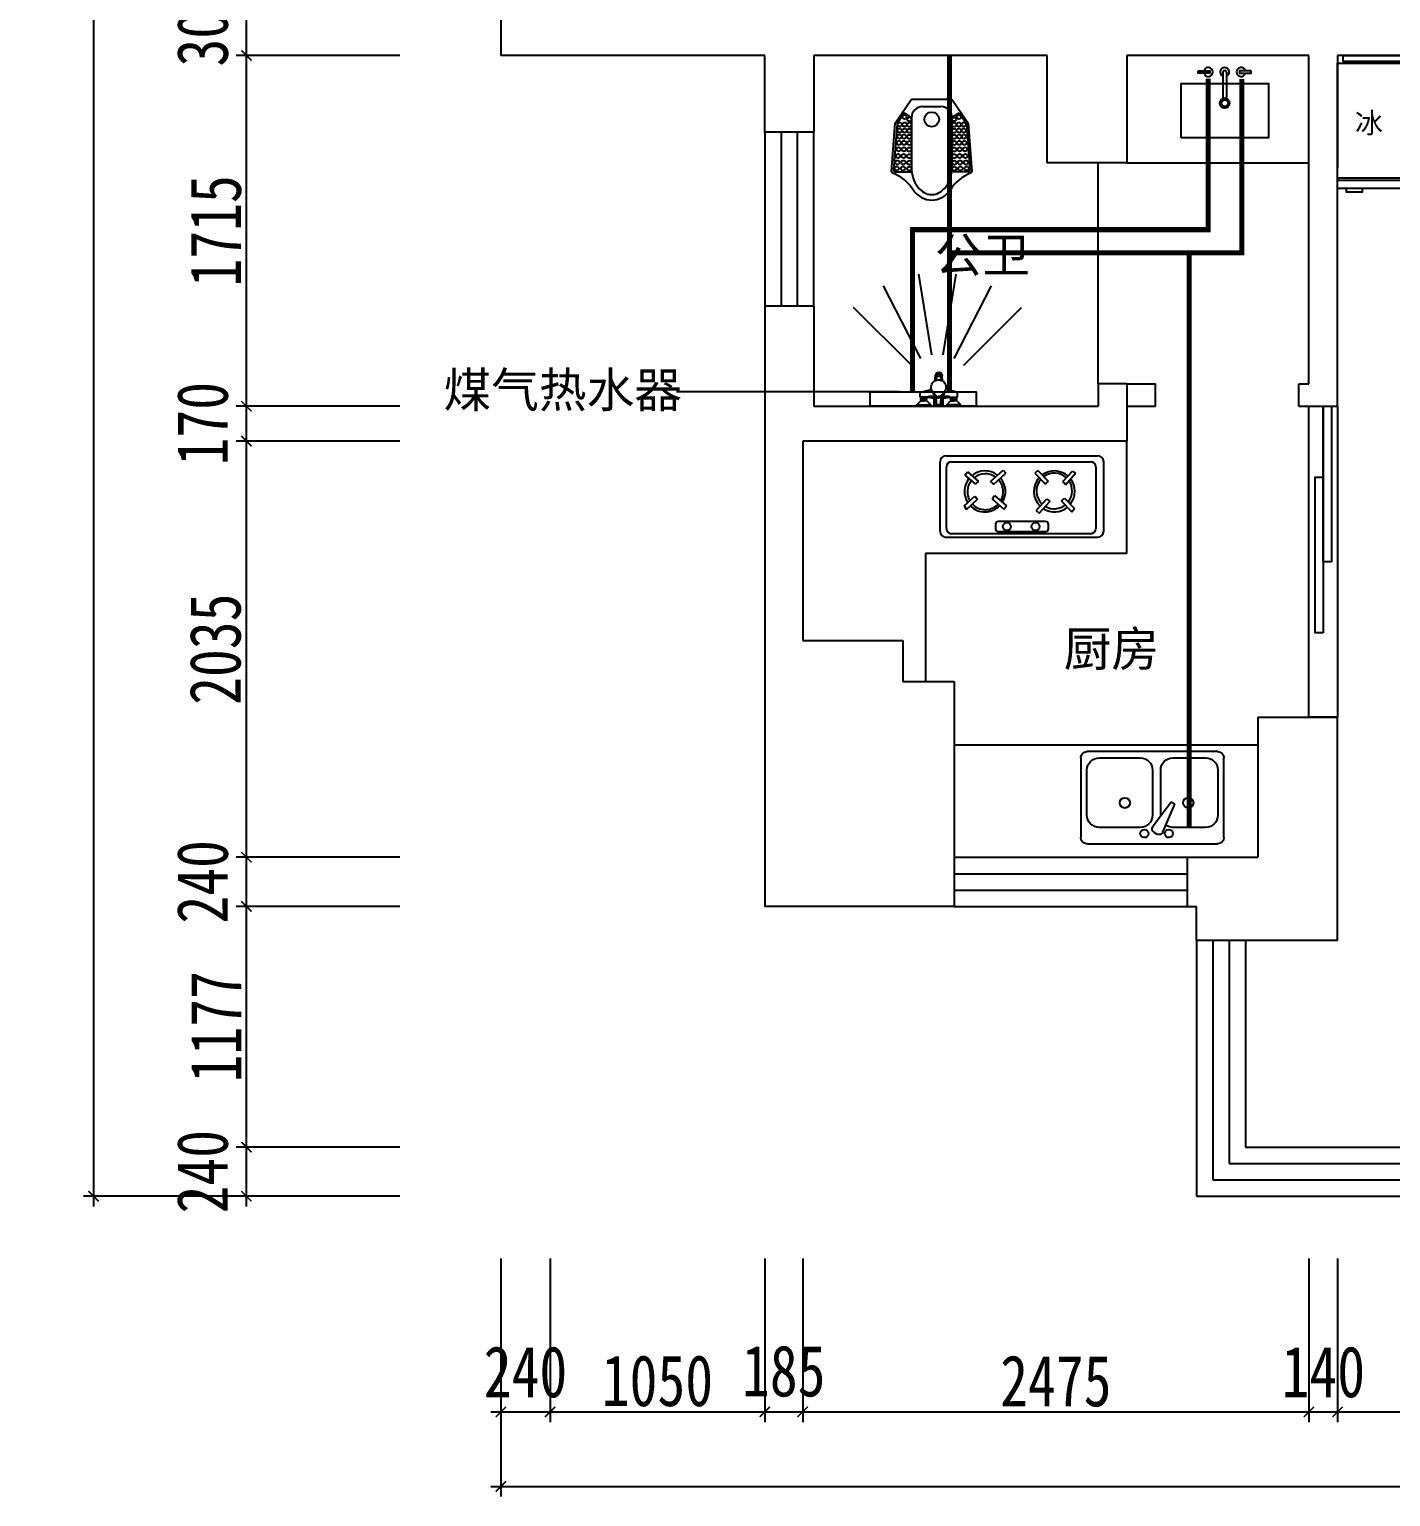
# Model space of a CAD drawing. Header units: millimetres. Extents: x 195858 to 476087, y -765534 to -702383.
# Drawn here: x 450703 to 457357, y -719472 to -712298 of the extents above; entities that cross this region are included whole.
import ezdxf

# ---------------------------------------------------------------- set-up
doc = ezdxf.new("R2010")
doc.units = ezdxf.units.MM
doc.header["$PDMODE"] = 3
doc.linetypes.add('ACAD_ISO03W100', pattern=[30, 12, -18])
for name, color, linetype in [('250', 250, 'Continuous'), ('IDS-FIXT', 31, 'Continuous'), ('JP-洁具灶具', 2, 'Continuous'), ('墙体', 7, 'Continuous'), ('家具1', 2, 'Continuous'), ('家具外线', 4, 'Continuous')]:
    doc.layers.add(name, color=color, linetype=linetype)
doc.styles.add('DIM', font='simhei.ttf', dxfattribs={"width": 0.8})
doc.styles.add('DIM_FONT', font='SIMPLEX.shx', dxfattribs={"width": 0.8})
doc.styles.add('HT', font='simhei.ttf')
doc.styles.get("Standard").update_dxf_attribs({"font": 'simhei.ttf'})
doc.dimstyles.new('1-10', dxfattribs={"dimscale": 10, "dimtxt": 10, "dimasz": 1, "dimexe": 1, "dimexo": 3, "dimgap": 0.5, "dimtad": 1, "dimtoh": 1, "dimdec": 0, "dimzin": 0, "dimdsep": 46, "dimtxsty": 'Standard', "dimblk": 'ARCHTICK', "dimcen": 0.09, "dimdle": 1, "dimclrd": 3, "dimclre": 3, "dimclrt": 1, "dimadec": 0, "dimazin": 0, "dimtfac": 1, "dimtdec": 0, "dimtix": 1, "dimtmove": 2, "dimatfit": 0, "dimldrblk": 'ARCHTICK', "dimfxl": 5, "dimfxlon": 1, "dimtolj": 1, "dimtzin": 0, "dimarcsym": 1})
doc.dimstyles.new('1-50', dxfattribs={"dimscale": 50, "dimtxt": 5, "dimasz": 1, "dimexe": 1, "dimexo": 0.1, "dimgap": 0.5, "dimtad": 1, "dimdec": 0, "dimdsep": 46, "dimtxsty": 'DIM', "dimblk": 'ARCHTICK', "dimcen": 4, "dimdle": 1, "dimclrd": 3, "dimclre": 3, "dimclrt": 7, "dimadec": 0, "dimazin": 0, "dimtfac": 1, "dimtdec": 0, "dimtmove": 2, "dimatfit": 3, "dimldrblk": 'DOT', "dimfxl": 15, "dimfxlon": 1, "dimarcsym": 0})

# ---------------------------------------------------------------- blocks, each defined once
blk = doc.blocks.new('_ArchTick')
at = {"color": 0, "linetype": 'ByBlock', "const_width": 0.15}
blk.add_lwpolyline([(-0.5, -0.5), (0.5, 0.5)], dxfattribs=at)
blk = doc.blocks.new('*D494')
at = {"layer": '250', "color": 3, "lineweight": -2}
for p, q in [((453008.2, -718307.2), (453008.2, -719107.2)), ((453248.2, -718307.2), (453248.2, -719107.2)), ((452958.2, -719057.2), (453298.2, -719057.2))]:
    blk.add_line(p, q, dxfattribs=at)
at = {"layer": 'Defpoints', "color": 0}
for p in [(453248.2, -711408.5), (453008.2, -711708.5), (453248.2, -719057.2)]:
    blk.add_point(p, dxfattribs=at)
at = {"layer": '250', "color": 3, "lineweight": -2, "xscale": 50, "yscale": 50, "zscale": 50, "rotation": 180}
blk.add_blockref('_ArchTick', (453008.2, -719057.2), dxfattribs=at)
at = {"layer": '250', "color": 3, "lineweight": -2, "xscale": 50, "yscale": 50, "zscale": 50}
blk.add_blockref('_ArchTick', (453248.2, -719057.2), dxfattribs=at)
at = {"layer": '250', "color": 7, "insert": (453128.2, -718862.7), "char_height": 250, "attachment_point": 5, "style": 'DIM'}
blk.add_mtext('240', dxfattribs=at)
blk = doc.blocks.new('_Dot')
at = {"color": 0, "linetype": 'ByBlock', "lineweight": -2}
blk.add_line((-0.5, 0), (-1, 0), dxfattribs=at)
at = {"color": 0, "linetype": 'ByBlock', "const_width": 0.5}
blk.add_lwpolyline([(-0.25, 0, 1), (0.25, 0, 1)], format="xyb", close=True, dxfattribs=at)
blk = doc.blocks.new('*D495')
at = {"layer": '250', "color": 3, "lineweight": -2}
for p, q in [((453248.2, -718307.2), (453248.2, -719107.2)), ((454298.2, -718307.2), (454298.2, -719107.2)), ((453198.2, -719057.2), (454348.2, -719057.2))]:
    blk.add_line(p, q, dxfattribs=at)
at = {"layer": 'Defpoints', "color": 0}
for p in [(453248.2, -711408.5), (454298.2, -715868.5), (454298.2, -719057.2)]:
    blk.add_point(p, dxfattribs=at)
at = {"layer": '250', "color": 3, "lineweight": -2, "xscale": 50, "yscale": 50, "zscale": 50, "rotation": 180}
blk.add_blockref('_ArchTick', (453248.2, -719057.2), dxfattribs=at)
at = {"layer": '250', "color": 3, "lineweight": -2, "xscale": 50, "yscale": 50, "zscale": 50}
blk.add_blockref('_ArchTick', (454298.2, -719057.2), dxfattribs=at)
at = {"layer": '250', "color": 7, "insert": (453773.2, -718905.8), "char_height": 250, "attachment_point": 5, "style": 'DIM'}
blk.add_mtext('1050', dxfattribs=at)
blk = doc.blocks.new('*D496')
at = {"layer": '250', "color": 3, "lineweight": -2}
for p, q in [((454298.2, -718307.2), (454298.2, -719107.2)), ((454483.2, -718307.2), (454483.2, -719107.2)), ((454248.2, -719057.2), (454533.2, -719057.2))]:
    blk.add_line(p, q, dxfattribs=at)
at = {"layer": 'Defpoints', "color": 0}
for p in [(454483.2, -714568.5), (454298.2, -715868.5), (454483.2, -719057.2)]:
    blk.add_point(p, dxfattribs=at)
at = {"layer": '250', "color": 3, "lineweight": -2, "xscale": 50, "yscale": 50, "zscale": 50, "rotation": 180}
blk.add_blockref('_ArchTick', (454298.2, -719057.2), dxfattribs=at)
at = {"layer": '250', "color": 3, "lineweight": -2, "xscale": 50, "yscale": 50, "zscale": 50}
blk.add_blockref('_ArchTick', (454483.2, -719057.2), dxfattribs=at)
at = {"layer": '250', "color": 7, "insert": (454390.7, -718858.5), "char_height": 250, "attachment_point": 5, "style": 'DIM'}
blk.add_mtext('185', dxfattribs=at)
blk = doc.blocks.new('*D497')
at = {"layer": '250', "color": 3, "lineweight": -2}
for p, q in [((454483.2, -718307.2), (454483.2, -719107.2)), ((456958.2, -718307.2), (456958.2, -719107.2)), ((454433.2, -719057.2), (457008.2, -719057.2))]:
    blk.add_line(p, q, dxfattribs=at)
at = {"layer": 'Defpoints', "color": 0}
for p in [(454483.2, -714568.5), (456958.2, -714943.5), (456958.2, -719057.2)]:
    blk.add_point(p, dxfattribs=at)
at = {"layer": '250', "color": 3, "lineweight": -2, "xscale": 50, "yscale": 50, "zscale": 50, "rotation": 180}
blk.add_blockref('_ArchTick', (454483.2, -719057.2), dxfattribs=at)
at = {"layer": '250', "color": 3, "lineweight": -2, "xscale": 50, "yscale": 50, "zscale": 50}
blk.add_blockref('_ArchTick', (456958.2, -719057.2), dxfattribs=at)
at = {"layer": '250', "color": 7, "insert": (455720.7, -718907.2), "char_height": 250, "attachment_point": 5, "style": 'DIM'}
blk.add_mtext('2475', dxfattribs=at)
blk = doc.blocks.new('*D498')
at = {"layer": '250', "color": 3, "lineweight": -2}
for p, q in [((456958.2, -718307.2), (456958.2, -719107.2)), ((457098.2, -718307.2), (457098.2, -719107.2)), ((456908.2, -719057.2), (457148.2, -719057.2))]:
    blk.add_line(p, q, dxfattribs=at)
at = {"layer": 'Defpoints', "color": 0}
for p in [(456958.2, -714943.5), (457098.2, -715805.5), (457098.2, -719057.2)]:
    blk.add_point(p, dxfattribs=at)
at = {"layer": '250', "color": 3, "lineweight": -2, "xscale": 50, "yscale": 50, "zscale": 50, "rotation": 180}
blk.add_blockref('_ArchTick', (456958.2, -719057.2), dxfattribs=at)
at = {"layer": '250', "color": 3, "lineweight": -2, "xscale": 50, "yscale": 50, "zscale": 50}
blk.add_blockref('_ArchTick', (457098.2, -719057.2), dxfattribs=at)
at = {"layer": '250', "color": 7, "insert": (457028.2, -718862.7), "char_height": 250, "attachment_point": 5, "style": 'DIM'}
blk.add_mtext('140', dxfattribs=at)
blk = doc.blocks.new('*D499')
at = {"layer": '250', "color": 3, "lineweight": -2}
for p, q in [((457098.2, -718307.2), (457098.2, -719107.2)), ((462758.2, -718307.2), (462758.2, -719107.2)), ((457048.2, -719057.2), (462808.2, -719057.2))]:
    blk.add_line(p, q, dxfattribs=at)
at = {"layer": 'Defpoints', "color": 0}
for p in [(462758.2, -714875.5), (457098.2, -715805.5), (462758.2, -719057.2)]:
    blk.add_point(p, dxfattribs=at)
at = {"layer": '250', "color": 3, "lineweight": -2, "xscale": 50, "yscale": 50, "zscale": 50, "rotation": 180}
blk.add_blockref('_ArchTick', (457098.2, -719057.2), dxfattribs=at)
at = {"layer": '250', "color": 3, "lineweight": -2, "xscale": 50, "yscale": 50, "zscale": 50}
blk.add_blockref('_ArchTick', (462758.2, -719057.2), dxfattribs=at)
at = {"layer": '250', "color": 7, "insert": (459928.2, -718905.8), "char_height": 250, "attachment_point": 5, "style": 'DIM'}
blk.add_mtext('5660', dxfattribs=at)
blk = doc.blocks.new('*D503')
at = {"layer": '250', "color": 3, "lineweight": -2}
for p, q in [((453008.2, -718671.6), (453008.2, -719471.6)), ((467018.2, -718671.6), (467018.2, -719471.6)), ((452958.2, -719421.6), (467068.2, -719421.6))]:
    blk.add_line(p, q, dxfattribs=at)
at = {"layer": 'Defpoints', "color": 0}
for p in [(453008.2, -718307.2), (467018.2, -718307.2), (467018.2, -719421.6)]:
    blk.add_point(p, dxfattribs=at)
at = {"layer": '250', "color": 3, "lineweight": -2, "xscale": 50, "yscale": 50, "zscale": 50, "rotation": 180}
blk.add_blockref('_ArchTick', (453008.2, -719421.6), dxfattribs=at)
at = {"layer": '250', "color": 3, "lineweight": -2, "xscale": 50, "yscale": 50, "zscale": 50}
blk.add_blockref('_ArchTick', (467018.2, -719421.6), dxfattribs=at)
at = {"layer": '250', "color": 7, "insert": (460013.2, -719270.2), "char_height": 250, "attachment_point": 5, "style": 'DIM'}
blk.add_mtext('14010', dxfattribs=at)
blk = doc.blocks.new('*D504')
at = {"layer": '250', "color": 3, "lineweight": -2}
for p, q in [((451764.2, -718053), (451764.2, -717713)), ((452514.2, -717763), (451714.2, -717763)), ((452514.2, -718003), (451714.2, -718003))]:
    blk.add_line(p, q, dxfattribs=at)
at = {"layer": 'Defpoints', "color": 0}
for p in [(451764.2, -717763), (458055.9, -717763), (458865.4, -718003)]:
    blk.add_point(p, dxfattribs=at)
at = {"layer": '250', "color": 3, "lineweight": -2, "xscale": 50, "yscale": 50, "zscale": 50}
for p, rotation in [((451764.2, -717763), 90), ((451764.2, -718003), 270)]:
    blk.add_blockref('_ArchTick', p, dxfattribs=dict(at, rotation=rotation))
at = {"layer": '250', "color": 7, "insert": (451550.2, -717883), "char_height": 250, "attachment_point": 5, "rotation": 90, "style": 'DIM'}
blk.add_mtext('240', dxfattribs=at)
blk = doc.blocks.new('*D505')
at = {"layer": '250', "color": 3, "lineweight": -2}
for p, q in [((451764.2, -717813), (451764.2, -716536)), ((452514.2, -716586), (451714.2, -716586)), ((452514.2, -717763), (451714.2, -717763))]:
    blk.add_line(p, q, dxfattribs=at)
at = {"layer": 'Defpoints', "color": 0}
for p in [(451764.2, -716586), (456630.9, -716586), (458055.9, -717763)]:
    blk.add_point(p, dxfattribs=at)
at = {"layer": '250', "color": 3, "lineweight": -2, "xscale": 50, "yscale": 50, "zscale": 50}
for p, rotation in [((451764.2, -716586), 90), ((451764.2, -717763), 270)]:
    blk.add_blockref('_ArchTick', p, dxfattribs=dict(at, rotation=rotation))
at = {"layer": '250', "color": 7, "insert": (451614.2, -717174.5), "char_height": 250, "attachment_point": 5, "rotation": 90, "style": 'DIM'}
blk.add_mtext('1177', dxfattribs=at)
blk = doc.blocks.new('*D506')
at = {"layer": '250', "color": 3, "lineweight": -2}
for p, q in [((451764.2, -716636), (451764.2, -716296)), ((452514.2, -716346), (451714.2, -716346)), ((452514.2, -716586), (451714.2, -716586))]:
    blk.add_line(p, q, dxfattribs=at)
at = {"layer": 'Defpoints', "color": 0}
for p in [(451764.2, -716346), (456630.9, -716346), (456630.9, -716586)]:
    blk.add_point(p, dxfattribs=at)
at = {"layer": '250', "color": 3, "lineweight": -2, "xscale": 50, "yscale": 50, "zscale": 50}
for p, rotation in [((451764.2, -716346), 90), ((451764.2, -716586), 270)]:
    blk.add_blockref('_ArchTick', p, dxfattribs=dict(at, rotation=rotation))
at = {"layer": '250', "color": 7, "insert": (451550.2, -716466), "char_height": 250, "attachment_point": 5, "rotation": 90, "style": 'DIM'}
blk.add_mtext('240', dxfattribs=at)
blk = doc.blocks.new('*D507')
at = {"layer": '250', "color": 3, "lineweight": -2}
for p, q in [((452514.2, -714311), (451714.2, -714311)), ((451764.2, -716396), (451764.2, -714261)), ((452514.2, -716346), (451714.2, -716346))]:
    blk.add_line(p, q, dxfattribs=at)
at = {"layer": 'Defpoints', "color": 0}
for p in [(451764.2, -714311), (455890.9, -714311), (456630.9, -716346)]:
    blk.add_point(p, dxfattribs=at)
at = {"layer": '250', "color": 3, "lineweight": -2, "xscale": 50, "yscale": 50, "zscale": 50}
for p, rotation in [((451764.2, -714311), 90), ((451764.2, -716346), 270)]:
    blk.add_blockref('_ArchTick', p, dxfattribs=dict(at, rotation=rotation))
at = {"layer": '250', "color": 7, "insert": (451612.7, -715328.5), "char_height": 250, "attachment_point": 5, "rotation": 90, "style": 'DIM'}
blk.add_mtext('2035', dxfattribs=at)
blk = doc.blocks.new('*D508')
at = {"layer": '250', "color": 3, "lineweight": -2}
for p, q in [((451764.2, -714361), (451764.2, -714091)), ((452514.2, -714141), (451714.2, -714141)), ((452514.2, -714311), (451714.2, -714311))]:
    blk.add_line(p, q, dxfattribs=at)
at = {"layer": 'Defpoints', "color": 0}
for p in [(451764.2, -714141), (455945.9, -714141), (455890.9, -714311)]:
    blk.add_point(p, dxfattribs=at)
at = {"layer": '250', "color": 3, "lineweight": -2, "xscale": 50, "yscale": 50, "zscale": 50}
for p, rotation in [((451764.2, -714141), 90), ((451764.2, -714311), 270)]:
    blk.add_blockref('_ArchTick', p, dxfattribs=dict(at, rotation=rotation))
at = {"layer": '250', "color": 7, "insert": (451550.2, -714226), "char_height": 250, "attachment_point": 5, "rotation": 90, "style": 'DIM'}
blk.add_mtext('170', dxfattribs=at)
blk = doc.blocks.new('*D509')
at = {"layer": '250', "color": 3, "lineweight": -2}
for p, q in [((451764.2, -714191), (451764.2, -712376)), ((452514.2, -712426), (451714.2, -712426)), ((452514.2, -714141), (451714.2, -714141))]:
    blk.add_line(p, q, dxfattribs=at)
at = {"layer": 'Defpoints', "color": 0}
for p in [(451764.2, -712426), (455945.9, -712426), (455945.9, -714141)]:
    blk.add_point(p, dxfattribs=at)
at = {"layer": '250', "color": 3, "lineweight": -2, "xscale": 50, "yscale": 50, "zscale": 50}
for p, rotation in [((451764.2, -712426), 90), ((451764.2, -714141), 270)]:
    blk.add_blockref('_ArchTick', p, dxfattribs=dict(at, rotation=rotation))
at = {"layer": '250', "color": 7, "insert": (451614.2, -713283.5), "char_height": 250, "attachment_point": 5, "rotation": 90, "style": 'DIM'}
blk.add_mtext('1715', dxfattribs=at)
blk = doc.blocks.new('*D510')
at = {"layer": '250', "color": 3, "lineweight": -2}
for p, q in [((451764.2, -712476), (451764.2, -712076)), ((452514.2, -712126), (451714.2, -712126)), ((452514.2, -712426), (451714.2, -712426))]:
    blk.add_line(p, q, dxfattribs=at)
at = {"layer": 'Defpoints', "color": 0}
for p in [(451764.2, -712126), (455915.9, -712126), (455945.9, -712426)]:
    blk.add_point(p, dxfattribs=at)
at = {"layer": '250', "color": 3, "lineweight": -2, "xscale": 50, "yscale": 50, "zscale": 50}
for p, rotation in [((451764.2, -712126), 90), ((451764.2, -712426), 270)]:
    blk.add_blockref('_ArchTick', p, dxfattribs=dict(at, rotation=rotation))
at = {"layer": '250', "color": 7, "insert": (451550.2, -712276), "char_height": 250, "attachment_point": 5, "rotation": 90, "style": 'DIM'}
blk.add_mtext('300', dxfattribs=at)
blk = doc.blocks.new('*D516')
at = {"layer": '250', "color": 3, "lineweight": -2}
for p, q in [((451017, -705678), (451017, -718053)), ((451767, -705728), (450967, -705728)), ((451767, -718003), (450967, -718003))]:
    blk.add_line(p, q, dxfattribs=at)
at = {"layer": 'Defpoints', "color": 0}
for p in [(452557, -705728), (451017, -718003), (452157, -718003)]:
    blk.add_point(p, dxfattribs=at)
at = {"layer": '250', "color": 3, "lineweight": -2, "xscale": 50, "yscale": 50, "zscale": 50}
for p, rotation in [((451017, -705728), 90), ((451017, -718003), 270)]:
    blk.add_blockref('_ArchTick', p, dxfattribs=dict(at, rotation=rotation))
at = {"layer": '250', "color": 7, "insert": (450867, -711865.5), "char_height": 250, "attachment_point": 5, "rotation": 90, "style": 'DIM'}
blk.add_mtext('12275', dxfattribs=at)
blk = doc.blocks.new('941RFD')
at = {"color": 2}
for p, q in [((40964.1, 8549.6), (40841.5, 8549.6)), ((40964.1, 8532.5), (40841.5, 8532.5))]:
    blk.add_line(p, q, dxfattribs=at)
for points in [[(40643.5, 8754.1), (40909.2, 8754.1), (40909.2, 8327.7), (40643.5, 8327.7)], [(40970.7, 8670.7), (40970.7, 8613.1), (40959.1, 8613.1), (40959.1, 8670.7)], [(40970.7, 8411.4), (40970.7, 8469), (40959.1, 8469), (40959.1, 8411.4)]]:
    blk.add_lwpolyline(points, close=True, dxfattribs=at)
for radius in [24, 16]:
    blk.add_circle((40812.4, 8540.9), radius, dxfattribs=at)
for centre, radius, start, end in [((40964.9, 8621), 22, 105.27635, 74.72365), ((40841.5, 8541), 8.57, 90, 270), ((40964.9, 8541), 22, 202.91788, 157.08212), ((40964.1, 8541), 8.57, 270, 90), ((40964.9, 8461), 22, 285.27635, 254.72365)]:
    blk.add_arc(centre, radius, start, end, dxfattribs=at)
blk = doc.blocks.new('FBVC8')
at = {"color": 3, "ltscale": 100}
for p, q in [((-160996.6, -537259.3), (-161014, -537023.4)), ((-160987.8, -537256.2), (-161004.5, -537030.5)), ((-160995.5, -537020.8), (-160915.5, -537020.8)), ((-160916.9, -537043.3), (-160916.9, -537286.3)), ((-160916.9, -537286.3), (-160916.9, -537043.3)), ((-160640.3, -537020.8), (-160720.3, -537020.8)), ((-160718.9, -537286.3), (-160718.9, -537043.3)), ((-160648.1, -537256.2), (-160631.3, -537030.5)), ((-160621.8, -537023.4), (-160639.3, -537259.3)), ((-160916.9, -537376.3), (-160996.6, -537259.3)), ((-160951.3, -537309.7), (-160987.8, -537256.2)), ((-160639.3, -537259.3), (-160718.9, -537376.3)), ((-160684.5, -537309.7), (-160648.1, -537256.2)), ((-160916.9, -537286.3), (-160951.3, -537309.7)), ((-160772.9, -537340.3), (-160862.9, -537340.3)), ((-160718.9, -537286.3), (-160684.5, -537309.7)), ((-160718.9, -537376.3), (-160916.9, -537376.3))]:
    blk.add_line(p, q, dxfattribs=at)
for centre, radius in [((-160988.8, -537037.5), 10.3), ((-160985.5, -537066.9), 10.3), ((-160958.2, -537037.5), 10.3), ((-160956.1, -537066.9), 10.3), ((-160927.7, -537036.4), 10.3), ((-160927.7, -537065.8), 10.3), ((-160708.1, -537036.4), 10.3), ((-160708.1, -537065.8), 10.3), ((-160679.8, -537066.9), 10.3), ((-160677.6, -537037.5), 10.3), ((-160650.3, -537066.9), 10.3), ((-160647.1, -537037.5), 10.3), ((-160982.2, -537098.6), 10.3), ((-160980.1, -537131.3), 10.3), ((-160955, -537098.6), 10.3), ((-160953.9, -537131.3), 10.3), ((-160927.7, -537097.5), 10.3), ((-160927.7, -537130.2), 10.3), ((-160708.1, -537097.5), 10.3), ((-160708.1, -537130.2), 10.3), ((-160682, -537131.3), 10.3), ((-160680.9, -537098.6), 10.3), ((-160655.8, -537131.3), 10.3), ((-160653.6, -537098.6), 10.3), ((-160977.9, -537162.9), 10.3), ((-160975.7, -537193.5), 10.3), ((-160952.8, -537162.9), 10.3), ((-160952.8, -537193.5), 10.3), ((-160927.7, -537161.9), 10.3), ((-160927.7, -537192.4), 10.3), ((-160708.1, -537161.9), 10.3), ((-160708.1, -537192.4), 10.3), ((-160683, -537162.9), 10.3), ((-160683, -537193.5), 10.3), ((-160660.1, -537193.5), 10.3), ((-160658, -537162.9), 10.3), ((-160974.6, -537223), 10.3), ((-160974.6, -537252.4), 10.3), ((-160950.6, -537223), 10.3), ((-160950.6, -537252.4), 10.3), ((-160927.7, -537221.9), 10.3), ((-160927.7, -537251.3), 10.3), ((-160927.5, -537277.7), 10.3), ((-160817.9, -537277.3), 36), ((-160708.3, -537277.7), 10.3), ((-160708.1, -537221.9), 10.3), ((-160708.1, -537251.3), 10.3), ((-160685.2, -537223), 10.3), ((-160685.2, -537252.4), 10.3), ((-160661.2, -537223), 10.3), ((-160661.2, -537252.4), 10.3), ((-160950.6, -537289.5), 10.3), ((-160685.2, -537289.5), 10.3)]:
    blk.add_circle(centre, radius, dxfattribs=at)
for centre, radius, start, end in [((-160802.2, -537012.8), 133.8, 119.13117, 143.37867), ((-160817.9, -536984.6), 101.5, 90, 119.13117), ((-160817.9, -536984.6), 74.5, 90, 119.13117), ((-160817.9, -536984.6), 101.5, 60.86883, 90), ((-160817.9, -536984.6), 74.5, 60.86883, 90), ((-160833.7, -537012.8), 133.8, 36.62133, 60.86883), ((-161067, -536842.3), 181.7, 288.94368, 330.21469), ((-160777.4, -537031.3), 137.7, 143.37867, 162.88842), ((-160802.2, -537012.8), 106.8, 119.13117, 143.37867), ((-160833.7, -537012.8), 106.8, 36.62133, 60.86883), ((-160858.4, -537031.3), 137.7, 17.11158, 36.62133), ((-160568.8, -536842.3), 181.7, 209.78531, 251.05632), ((-160995.5, -537029.8), 9, 90, 184.23639), ((-160738.3, -537043.3), 178.6, 162.88842, 180), ((-160897.5, -537043.3), 178.6, 0, 17.11158), ((-160640.3, -537029.8), 9, 355.76361, 90), ((-160630.8, -537022.7), 9, 355.76361, 71.05632), ((-160862.9, -537286.3), 54, 180, 270), ((-160772.9, -537286.3), 54, 270, 0)]:
    blk.add_arc(centre, radius, start, end, dxfattribs=at)
at = {"layer": '家具外线'}
blk.add_arc((-161005.1, -537022.7), 9, 108.94368, 184.23639, dxfattribs=at)
at = {"color": 3, "ltscale": 100, "style": 'DIM_FONT', "width": 0.8, "flags": 9}
for tag in ['YSIZE', 'XSIZE']:
    blk.add_attdef(tag, (-160718.9, -537376.3), '', height=0.45, rotation=180, dxfattribs=at)
blk = doc.blocks.new('A$C761A5A90')
at = {"color": 8, "ltscale": 120}
for p, q in [((-76.9, 233.5), (-258.3, 589.5)), ((-23.1, 250.9), (-85.6, 645.6)), ((33.5, 250.9), (96, 645.6)), ((87.3, 233.5), (268.7, 589.5)), ((-122.6, 200.2), (-405.2, 482.7)), ((133.1, 200.2), (415.6, 482.7))]:
    blk.add_line(p, q, dxfattribs=at)
at = {"layer": 'IDS-FIXT'}
for p, q in [((-19.8, 123.3), (-17.1, 151.1)), ((-19, 123.8), (-16.2, 147.2)), ((17, 125), (14.2, 147.2)), ((17.7, 124.6), (15.2, 151.1)), ((-92.2, 68.4), (-43.7, 80.7)), ((-14, 126.4), (-12.4, 138.7)), ((12, 127.2), (10.4, 138.7)), ((90.3, 68.4), (41.8, 80.7)), ((-108.3, 7.6), (-89.3, 26.6)), ((-108.3, 0), (-108.3, 7.6)), ((-108.3, 7.6), (-39.9, 7.6)), ((-39.9, 0), (-108.3, 0)), ((-92.2, 44.6), (-92.2, 68.4)), ((-87.4, 44.6), (-92.2, 44.6)), ((-89.3, 40.8), (-87.4, 42.7)), ((-89.3, 33.2), (-89.3, 40.8)), ((-89.3, 40.8), (-85.5, 40.8)), ((-87.4, 31.3), (-89.3, 33.2)), ((-85.5, 33.2), (-89.3, 33.2)), ((-89.3, 26.6), (-87.4, 26.6)), ((-87.4, 44.6), (-87.4, 42.7)), ((-60.8, 44.6), (-87.4, 44.6)), ((-87.4, 42.7), (-74.1, 42.7)), ((-87.4, 26.6), (-87.4, 31.3)), ((-87.4, 31.3), (-74.1, 31.3)), ((-87.4, 26.6), (-74.1, 26.6)), ((-85.5, 40.8), (-83.6, 42.7)), ((-85.5, 40.8), (-85.5, 33.2)), ((-85.5, 33.2), (-82.6, 31.3)), ((-77, 40.8), (-78.8, 42.7)), ((-78.8, 31.3), (-77, 33.2)), ((-77, 33.2), (-77, 40.8)), ((-77, 40.8), (-74.1, 40.8)), ((-77, 33.2), (-74.1, 33.2)), ((-60.8, 42.7), (-74.1, 42.7)), ((-71.2, 40.8), (-74.1, 40.8)), ((-71.2, 33.2), (-74.1, 33.2)), ((-60.8, 31.3), (-74.1, 31.3)), ((-60.8, 26.6), (-74.1, 26.6)), ((-71.2, 40.8), (-69.4, 42.7)), ((-71.2, 33.2), (-71.2, 40.8)), ((-69.4, 31.3), (-71.2, 33.2)), ((-62.7, 33.2), (-65.6, 31.3)), ((-62.7, 40.8), (-64.6, 42.7)), ((-62.7, 40.8), (-62.7, 33.2)), ((-58.9, 40.8), (-62.7, 40.8)), ((-62.7, 33.2), (-58.9, 33.2)), ((-60.8, 44.6), (-60.8, 42.7)), ((-50.3, 44.6), (-60.8, 44.6)), ((-58.9, 40.8), (-60.8, 42.7)), ((-60.8, 31.3), (-58.9, 33.2)), ((-60.8, 26.6), (-60.8, 31.3)), ((-58.9, 26.6), (-60.8, 26.6)), ((-58.9, 33.2), (-58.9, 40.8)), ((-39.9, 7.6), (-58.9, 26.6)), ((-39.9, 7.6), (-39.9, 0)), ((-16.3, 56.5), (-27.5, 69.7)), ((-21.9, 43.7), (-15.1, 43.7)), ((-21.9, 0), (-21.9, 43.7)), ((-12.4, 0), (-21.9, 0)), ((-14.2, 47.5), (-14.2, 51)), ((-14.2, 47.5), (0, 47.5)), ((-11.4, 5.7), (-14.2, 41.8)), ((-14.2, 41.8), (0, 41.8)), ((-12.4, 17.7), (-12.4, 0)), ((-9, 5.8), (-11.9, 41.9)), ((-11.4, 7.6), (0, 7.6)), ((-11.4, 5.7), (0, 5.7)), ((14.2, 47.5), (0, 47.5)), ((14.2, 41.8), (0, 41.8)), ((11.4, 7.6), (0, 7.6)), ((11.4, 5.7), (0, 5.7)), ((9, 5.8), (11.9, 41.9)), ((11.4, 5.7), (14.2, 41.8)), ((12.3, 17.7), (12.3, 0)), ((12.3, 0), (21.9, 0)), ((14.2, 47.5), (14.2, 51)), ((21.9, 43.7), (15.1, 43.7)), ((16.3, 56.5), (27.5, 69.7)), ((21.9, 0), (21.9, 43.7)), ((38, 7.6), (57, 26.6)), ((38, 7.6), (38, 0)), ((106.4, 7.6), (38, 7.6)), ((38, 0), (73.1, 0)), ((48.4, 44.6), (58.9, 44.6)), ((57, 40.8), (58.9, 42.7)), ((57, 33.2), (57, 40.8)), ((57, 40.8), (60.8, 40.8)), ((58.9, 31.3), (57, 33.2)), ((60.8, 33.2), (57, 33.2)), ((57, 26.6), (58.9, 26.6)), ((58.9, 44.6), (58.9, 42.7)), ((58.9, 44.6), (85.5, 44.6)), ((58.9, 42.7), (72.2, 42.7)), ((58.9, 26.6), (58.9, 31.3)), ((58.9, 31.3), (72.2, 31.3)), ((58.9, 26.6), (72.2, 26.6)), ((60.8, 40.8), (62.7, 42.7)), ((60.8, 40.8), (60.8, 33.2)), ((60.8, 33.2), (63.6, 31.3)), ((69.3, 40.8), (67.4, 42.7)), ((67.4, 31.3), (69.3, 33.2)), ((69.3, 40.8), (72.2, 40.8)), ((69.3, 33.2), (69.3, 40.8)), ((69.3, 33.2), (72.2, 33.2)), ((85.5, 42.7), (72.2, 42.7)), ((75, 40.8), (72.2, 40.8)), ((75, 33.2), (72.2, 33.2)), ((85.5, 31.3), (72.2, 31.3)), ((85.5, 26.6), (72.2, 26.6)), ((73.1, 0), (93.1, 0)), ((75, 40.8), (76.9, 42.7)), ((75, 33.2), (75, 40.8)), ((76.9, 31.3), (75, 33.2)), ((83.6, 33.2), (80.7, 31.3)), ((83.6, 40.8), (81.7, 42.7)), ((83.6, 40.8), (83.6, 33.2)), ((87.4, 40.8), (83.6, 40.8)), ((83.6, 33.2), (87.4, 33.2)), ((85.5, 44.6), (85.5, 42.7)), ((85.5, 44.6), (90.3, 44.6)), ((87.4, 40.8), (85.5, 42.7)), ((85.5, 31.3), (87.4, 33.2)), ((85.5, 26.6), (85.5, 31.3)), ((87.4, 26.6), (85.5, 26.6)), ((87.4, 33.2), (87.4, 40.8)), ((106.4, 7.6), (87.4, 26.6)), ((90.3, 44.6), (90.3, 68.4)), ((93.1, 0), (106.4, 0)), ((106.4, 0), (106.4, 7.6))]:
    blk.add_line(p, q, dxfattribs=at)
for centre, radius, start, end in [((0.8, 149.3), 18, 95.49232, 174.50768), ((1.2, 145.1), 17.5, 96.98106, 173.01894), ((2.3, 138.5), 20.4, 99.05948, 154.68031), ((-1.5, 137.3), 11, 87.20579, 172.40536), ((-2.7, 149.3), 18, 5.49232, 84.50768), ((-3.1, 145.1), 17.5, 6.98106, 83.01894), ((-4.2, 138.5), 20.4, 25.31969, 80.94052), ((-0.4, 137.3), 11, 7.59464, 92.79421), ((-51.3, 110.6), 30.8, 284.30028, 301.86242), ((0, 93.1), 36.1, 319.55423, 220.44577), ((49.4, 110.6), 30.8, 241.68836, 255.69972), ((-3, 338.7), 300.8, 257.83975, 266.40812), ((-46.7, 38.2), 11.4, 98.80679, 145.20397), ((-40.8, -0.8), 46.4, 73.38809, 101.84002), ((-41.7, 5.6), 44.3, 59.27744, 98.80679), ((-30.9, 32.5), 11.7, 39.23177, 73.38809), ((-1.3, 65.5), 25.6, 172.76717, 237.19187), ((-22.8, 51), 8.55, 0, 40.44577), ((-10.4, 44.6), 4.75, 143.1301, 216.8699), ((0, 27.1), 24.2, 241.92751, 298.07249), ((22.8, 51), 8.55, 139.55423, 180), ((10.4, 44.6), 4.75, 323.1301, 36.8699), ((-0.6, 65.5), 25.6, 308.01803, 2.6898), ((39.8, 5.6), 44.3, 81.19321, 120.72256), ((-3, 338.7), 300.8, 274.74006, 282.16025), ((29, 32.5), 11.7, 106.61191, 127.71193), ((38.9, -0.8), 46.4, 78.15998, 106.61191), ((44.8, 38.2), 11.4, 34.79603, 81.19321)]:
    blk.add_arc(centre, radius, start, end, dxfattribs=at)
blk = doc.blocks.new('DWQ129')
for p, q in [((-369.9, 0), (369.9, 0)), ((-399.9, -368.1), (-399.9, -30)), ((-368.9, -356.1), (-368.9, -54.1)), ((-343.9, -29.1), (336.1, -29.1)), ((361.1, -54.1), (361.1, -356.1)), ((399.9, -368.1), (399.9, -30)), ((-369.9, -398.1), (369.9, -398.1)), ((336.1, -381.1), (-343.9, -381.1))]:
    blk.add_line(p, q)
at = {"color": 251}
for p, q in [((-152.9, -126.2), (-92.1, -70.2)), ((-92.1, -70.2), (-78.1, -84.5)), ((78.4, -71.5), (64, -85.4)), ((78.4, -71.5), (128.4, -123.7)), ((-278.3, -94.4), (-265.1, -79.3)), ((-278.3, -94.4), (-226.8, -139.6)), ((-265.1, -79.3), (-212.3, -125.7)), ((-138.6, -140.2), (-78.1, -84.5)), ((64, -85.4), (114.7, -138.3)), ((200.4, -125.9), (247.7, -74.7)), ((213.3, -141.4), (261.6, -85.8)), ((247.7, -74.7), (261.6, -85.8)), ((-282.2, -245.1), (-230.2, -197.3)), ((-271.2, -262.1), (-217.4, -212.7)), ((-146, -210.5), (-87.9, -261.5)), ((-134.1, -194.3), (-75.8, -245.5)), ((69.2, -268.1), (122, -210.8)), ((207.9, -206.6), (257.2, -258)), ((-282.2, -245.1), (-271.2, -262.1)), ((-87.9, -261.5), (-75.8, -245.5)), ((69.2, -268.1), (84, -281.5)), ((84, -281.5), (138.5, -222.5)), ((192.8, -219.7), (244.5, -273.7)), ((244.5, -273.7), (257.2, -258)), ((-128.9, -334.9), (-128.9, -356.6)), ((116.1, -321.2), (-115.2, -321.2)), ((129.9, -356.6), (129.9, -334.9)), ((-115.2, -370.3), (116.1, -370.3))]:
    blk.add_line(p, q, dxfattribs=at)
for centre in [(-73.4, -346), (66.8, -346)]:
    blk.add_circle(centre, 19.6, dxfattribs=at)
for centre, radius, start, end in [((369.9, -30), 30, 0, 90), ((-369.9, -30), 30, 90, 180), ((-343.9, -54.1), 25, 90, 180), ((336.1, -54.1), 25, 0, 90), ((-343.9, -356.1), 25, 180, 270), ((336.1, -356.1), 25, 270, 0), ((-369.9, -368.1), 30, 180, 270), ((369.9, -368.1), 30, 270, 360)]:
    blk.add_arc(centre, radius, start, end)
for centre, radius, start, end in [((-180.4, -174.4), 100.2, 141.27509, 212.89121), ((-178.9, -176.1), 87.6, 141.44823, 209.98899), ((-180.4, -174.4), 100.2, 52.32519, 129.79813), ((-178.9, -176.1), 87.6, 55.22741, 128.30437), ((-182.9, -171.1), 54, 122.91019, 144.32569), ((-182.9, -171.1), 54, 34.89147, 56.24941), ((-178.9, -176.1), 87.6, 329.17089, 42.04034), ((-180.4, -174.4), 100.2, 327.67713, 40.83849), ((158.5, -174.4), 100.2, 137.5778, 226.0933), ((158.1, -172.1), 87.1, 139.01958, 227.14187), ((158.5, -174.4), 100.2, 48.48792, 126.11211), ((158.1, -172.1), 87.1, 47.43935, 125.82913), ((163.1, -170.1), 57.9, 126.76866, 146.69627), ((163.1, -170.1), 57.9, 29.73409, 49.80971), ((158.1, -172.1), 87.1, 321.7714, 34.67065), ((158.5, -174.4), 100.2, 321.48842, 37.63963), ((-182.9, -171.1), 54, 208.967, 230.32493), ((-182.9, -171.1), 54, 313.14957, 334.56507), ((163.1, -170.1), 57.9, 224.77151, 244.84713), ((163.1, -170.1), 57.9, 300.90425, 320.83186), ((-180.4, -174.4), 100.2, 224.37791, 316.20017), ((-178.9, -176.1), 87.6, 223.17606, 316.02703), ((158.5, -174.4), 100.2, 237.58864, 310.02273), ((158.1, -172.1), 87.1, 240.41386, 308.58095), ((-115.2, -334.9), 13.7, 90, 180), ((-115.2, -356.6), 13.7, 180, 270), ((116.1, -334.9), 13.7, 0, 90), ((116.1, -356.6), 13.7, 270, 0)]:
    blk.add_arc(centre, radius, start, end, dxfattribs=at)
blk = doc.blocks.new('adsfsfe')
at = {"color": 2, "linetype": 'Continuous'}
for p, q in [((-320, 0), (320, 0)), ((-350, -420.3), (-350, -30)), ((350, -30), (350, -420.3)), ((320, -450.3), (-320, -450.3))]:
    blk.add_line(p, q, dxfattribs=at)
at = {"color": 1, "linetype": 'Continuous'}
for p, q in [((-100.4, -30), (-260.1, -30)), ((260.1, -30), (59.4, -30)), ((-320, -89.9), (-320, -310.5)), ((-40.5, -309.7), (-40.5, -89.9)), ((-0.5, -89.9), (-0.5, -310.5)), ((320, -310.5), (320, -89.9)), ((-109, -257), (-91.7, -247.1)), ((-109, -257), (-91.7, -247.1)), ((-51.2, -392.8), (-109, -257)), ((-51.2, -392.8), (-109, -257)), ((-91.7, -247.1), (-3.1, -365)), ((-91.7, -247.1), (-3.1, -365)), ((-260.1, -370.4), (-100.4, -370.4)), ((-22.5, -403.1), (-8.5, -395)), ((-22.5, -403.1), (-8.5, -395)), ((59.4, -370.4), (260.1, -370.4))]:
    blk.add_line(p, q, dxfattribs=at)
at = {"color": 2, "linetype": 'Continuous'}
for centre, start, end in [((-320, -30), 90, 180), ((-320, -30), 90, 180), ((320, -30), 0, 90), ((320, -30), 0, 90), ((-320, -420.3), 180, 270), ((-320, -420.3), 180, 270), ((320, -420.3), 270, 0), ((320, -420.3), 270, 0)]:
    blk.add_arc(centre, 30, start, end, dxfattribs=at)
at = {"color": 1, "linetype": 'Continuous'}
for centre, radius, start, end in [((-260.1, -89.9), 59.9, 90, 180), ((-100.4, -89.9), 59.9, 0, 90), ((59.4, -89.9), 59.9, 90, 180), ((260.1, -89.9), 59.9, 0, 90), ((-260.1, -310.5), 59.9, 180, 270), ((59.4, -310.5), 59.9, 180, 270), ((260.1, -310.5), 59.9, 270, 0), ((-100.4, -310.5), 59.9, 270, 303.39297), ((-100.4, -310.5), 59.9, 270, 303.39297), ((-80.4, -400.4), 20, 0, 358.19454), ((-80.4, -400.4), 20, 0, 358.19454), ((-32.5, -385.8), 20, 200.53768, 300), ((-32.5, -385.8), 20, 200.53768, 300), ((-18.5, -377.7), 20, 300, 39.46232), ((-18.5, -377.7), 20, 300, 39.46232), ((39.4, -400.4), 20, 181.80546, 180), ((39.4, -400.4), 20, 181.80546, 180)]:
    blk.add_arc(centre, radius, start, end, dxfattribs=at)
at = {"color": 8, "linetype": 'Continuous'}
for centre, start, end in [((-175.3, -250.6), 0, 359.19418), ((-175.3, -250.6), 0, 359.19418), ((134.3, -250.6), 180.80582, 180), ((134.3, -250.6), 180.80582, 180)]:
    blk.add_arc(centre, 25, start, end, dxfattribs=at)
blk = doc.blocks.new('A$C03B97D01')
at = {"color": 2}
for p, q in [((25, 666.8), (922, 666.8)), ((25, 666.8), (25, 637.4)), ((922, 637.4), (922, 666.8)), ((0, 629.4), (550.3, 629.4)), ((0, 66.8), (0, 629.4)), ((922, 637.4), (25, 637.4)), ((90.7, 637.4), (90.7, 629.4)), ((452.7, 637.4), (452.7, 629.4)), ((550.3, 66.8), (550.3, 629.4)), ((950, 629.4), (550.3, 629.4)), ((950, 66.8), (950, 629.4)), ((550.3, 66.8), (0, 66.8)), ((0, 16.8), (0, 56.8)), ((0, 56.8), (550.3, 56.8)), ((550.3, 16.8), (0, 16.8)), ((950, 66.8), (399.7, 66.8)), ((399.7, 56.8), (950, 56.8)), ((950, 16.8), (399.7, 16.8)), ((527.2, 16.8), (527.2, 56.8)), ((581, 16.8), (581, 56.8)), ((950, 16.8), (950, 56.8))]:
    blk.add_line(p, q, dxfattribs=at)
for points in [[(121.2, 16.8), (42.2, 16.8), (42.2, 0), (121.2, 0)], [(692.1, 16.8), (613.1, 16.8), (613.1, 0), (692.1, 0)]]:
    blk.add_lwpolyline(points, close=True, dxfattribs=at)
at = {"layer": '墙体', "insert": (85, 275.9), "char_height": 100, "width": 628.583, "attachment_point": 7}
blk.add_mtext('{\\fSimSun|b0|i0|c134|p2;\\C1;冰  箱}', dxfattribs=at)

msp = doc.modelspace()

# ---------------------------------------------------------------- linework, layer by layer
at = {"color": 1, "linetype": 'ACAD_ISO03W100', "lineweight": 30, "ltscale": 5, "const_width": 25}
msp.add_lwpolyline([(455019.8, -714070.7), (455019.8, -713277.6), (456465.7, -713277.6), (456465.7, -712539.8)], dxfattribs=at)
at = {"layer": '250', "color": 3}
for p, q in [((453008.2, -708318), (453008.2, -712426)), ((454298.2, -712801), (454298.2, -713651)), ((454378.2, -712801), (454378.2, -713651)), ((454458.2, -713651), (454458.2, -712801)), ((454538.2, -713651), (454538.2, -712801)), ((455223.2, -716346), (456363.2, -716346)), ((455223.2, -716426), (456363.2, -716426)), ((455223.2, -716506), (456363.2, -716506)), ((455223.2, -716586), (456363.2, -716586)), ((456408.2, -716753), (456408.2, -718003)), ((456488.2, -716753), (456488.2, -717923)), ((456568.2, -716753), (456568.2, -717843)), ((456648.2, -716753), (456648.2, -717763)), ((456648.2, -717763), (457508.2, -717763)), ((456568.2, -717843), (457491.2, -717843)), ((456488.2, -717923), (457474.6, -717923)), ((456408.2, -718003), (457458.3, -718003))]:
    msp.add_line(p, q, dxfattribs=at)
at = {"layer": '250', "color": 0}
for p, q in [((454298.2, -712426), (453008.2, -712426)), ((454298.2, -712801), (454298.2, -712426)), ((454538.2, -712426), (454538.2, -712801)), ((455678.2, -712426), (454538.2, -712426)), ((455678.2, -712951), (455678.2, -712426)), ((456068.2, -712426), (456068.2, -712951)), ((456958.2, -712426), (456068.2, -712426)), ((456958.2, -714031), (456958.2, -712426)), ((458858.2, -712426), (457098.2, -712426)), ((457098.2, -712426), (457098.2, -712976)), ((454538.2, -712801), (454298.2, -712801)), ((457098.2, -714141), (457098.2, -712776)), ((456068.2, -712951), (455678.2, -712951)), ((454538.2, -713651), (454298.2, -713651)), ((454298.2, -713651), (454298.2, -716586)), ((454538.2, -713651), (454538.2, -714141)), ((456068.2, -714031), (455928.2, -714031)), ((455928.2, -714031), (455928.2, -714141)), ((456068.2, -714031), (456068.2, -714311)), ((456068.2, -714031), (456208.2, -714031)), ((456208.2, -714141), (456208.2, -714031)), ((456908.2, -714141), (456908.2, -714031)), ((456908.2, -714031), (456958.2, -714031)), ((454538.2, -714141), (455928.2, -714141)), ((456068.2, -714311), (454483.2, -714311)), ((454483.2, -714311), (454483.2, -715286)), ((454483.2, -715286), (454973.2, -715286)), ((454973.2, -715286), (454973.2, -715486)), ((454973.2, -715486), (455223.2, -715486)), ((455223.2, -715486), (455223.2, -716346)), ((456708.2, -715661), (456958.2, -715661)), ((456708.2, -715661), (456708.2, -716346)), ((457098.2, -716523), (457098.2, -715661)), ((455223.2, -716346), (455223.2, -716586)), ((456363.2, -716346), (456708.2, -716346)), ((456363.2, -716346), (456363.2, -716586)), ((457098.2, -716753), (457098.2, -716523)), ((454983.2, -716586), (454298.2, -716586)), ((455223.2, -716586), (454983.2, -716586)), ((456363.2, -716586), (456408.2, -716586)), ((456408.2, -716753), (456408.2, -716586)), ((457098.2, -716591), (457098.2, -716591)), ((456648.2, -716753), (456408.2, -716753)), ((457098.2, -716753), (456648.2, -716753))]:
    msp.add_line(p, q, dxfattribs=at)
at = {"layer": '250', "color": 2}
for p, q in [((456068.2, -712951), (456958.2, -712951)), ((456068.2, -714861), (456068.2, -714311)), ((456068.2, -714861), (455083.2, -714861)), ((455083.2, -714861), (455083.2, -715486)), ((455223.2, -715796), (456708.2, -715796))]:
    msp.add_line(p, q, dxfattribs=at)
at = {"layer": '250', "color": 1}
msp.add_line((456958.2, -715661), (457098.2, -715661), dxfattribs=at)
at = {"layer": '250', "color": 5, "const_width": 25}
for points in [[(455200.6, -713390.5), (455200.6, -712426)], [(456629.9, -712541.4), (456629.9, -712541.4), (456629.9, -713390.5), (455200.6, -713390.5), (455200.6, -714070.7)], [(456372.9, -716199.9), (456372.9, -716199.9), (456372.9, -716199.9), (456372.9, -713390.5)]]:
    msp.add_lwpolyline(points, dxfattribs=at)
at = {"layer": '250', "color": 250}
msp.add_lwpolyline([(455928.2, -714031), (455928.2, -712951)], dxfattribs=at)
at = {"layer": '250', "color": 2}
for points in [[(454812.4, -714070.7), (455330.9, -714070.7), (455330.9, -714141), (454812.4, -714141)], [(457068.2, -714901), (457028.2, -714901), (457028.2, -714141), (457068.2, -714141)], [(457028.2, -715248.4), (456988.2, -715248.4), (456988.2, -714488.4), (457028.2, -714488.4)]]:
    msp.add_lwpolyline(points, close=True, dxfattribs=at)
at = {"layer": '250', "color": 0}
for points in [[(456068.2, -714141), (456208.2, -714141)], [(456908.2, -714141), (457098.2, -714141)]]:
    msp.add_lwpolyline(points, dxfattribs=at)
at = {"layer": '250', "color": 250}
msp.add_lwpolyline([(456958.2, -714141), (457098.2, -714141), (457098.2, -715661), (456958.2, -715661)], close=True, dxfattribs=at)
at = {"layer": '250', "color": 2}
msp.add_lwpolyline([(457028.2, -714141), (457028.2, -714901)], dxfattribs=at)
at = {"layer": '250', "color": 1}
msp.add_lwpolyline([(457068.2, -714141), (457068.2, -714901)], dxfattribs=at)

# ---------------------------------------------------------------- block references
at = {"color": 0, "rotation": 90}
msp.add_blockref('941RFD', (465087.3, -753471.7), dxfattribs=at)
at = {"color": 2, "rotation": 180}
msp.add_blockref('FBVC8', (294296.2, -1250016.1), dxfattribs=at)
at = {"layer": '250', "color": 7}
msp.add_blockref('A$C03B97D01', (457098.2, -713092.8), dxfattribs=at)
at = {"layer": 'IDS-FIXT', "xscale": -1}
msp.add_blockref('A$C761A5A90', (455147.6, -714141), dxfattribs=at)
at = {"layer": 'JP-洁具灶具', "rotation": 0.0002006101264418157}
msp.add_blockref('DWQ129', (455554.8, -714382.9), dxfattribs=at)
at = {"layer": 'JP-洁具灶具', "xscale": -1}
msp.add_blockref('adsfsfe', (456192.7, -715829.5), dxfattribs=at)

# ---------------------------------------------------------------- texts
at = {"layer": '家具1', "style": 'HT'}
for s, p in [('公卫', (455128.5, -713486.7)), ('煤气热水器', (452727.7, -714146.4)), ('厨房', (455759.3, -715412))]:
    msp.add_text(s, height=170.89, dxfattribs=at).set_placement(p)

# ---------------------------------------------------------------- dimensions: what is measured, and where the dimension line sits
at = {"layer": '250', "color": 0}
for base, p1, p2, angle, picture, middle in [((451017, -718003), (452557, -705728), (452157, -718003), 90, '*D516', (450867, -711865.5)), ((451764.2, -712126), (455945.9, -712426), (455915.9, -712126), 270, '*D510', (451550.2, -712276)), ((451764.2, -712426), (455945.9, -714141), (455945.9, -712426), 270, '*D509', (451614.2, -713283.5)), ((451764.2, -714141), (455890.9, -714311), (455945.9, -714141), 270, '*D508', (451550.2, -714226)), ((451764.2, -714311), (456630.9, -716346), (455890.9, -714311), 270, '*D507', (451612.7, -715328.5)), ((451764.2, -716346), (456630.9, -716586), (456630.9, -716346), 270, '*D506', (451550.2, -716466)), ((451764.2, -716586), (458055.9, -717763), (456630.9, -716586), 270, '*D505', (451614.2, -717174.5)), ((451764.2, -717763), (458865.4, -718003), (458055.9, -717763), 270, '*D504', (451550.2, -717883))]:
    dim = msp.add_linear_dim(base=base, p1=p1, p2=p2, angle=angle, dimstyle='1-50', dxfattribs=at)
    dim.commit()
    dim.dimension.update_dxf_attribs({"geometry": picture, "text_midpoint": middle})
for base, p1, p2, picture, middle in [((453248.2, -719057.2), (453008.2, -711708.5), (453248.2, -711408.5), '*D494', (453128.2, -718862.7)), ((454483.2, -719057.2), (454298.2, -715868.5), (454483.2, -714568.5), '*D496', (454390.7, -718858.5)), ((457098.2, -719057.2), (456958.2, -714943.5), (457098.2, -715805.5), '*D498', (457028.2, -718862.7))]:
    dim = msp.add_linear_dim(base=base, p1=p1, p2=p2, dimstyle='1-50', dxfattribs=at)
    dim.commit()
    dim.dimension.update_dxf_attribs({"geometry": picture, "text_midpoint": middle, "dimtype": 160})
for base, p1, p2, picture, middle in [((454298.2, -719057.2), (453248.2, -711408.5), (454298.2, -715868.5), '*D495', (453773.2, -718905.8)), ((456958.2, -719057.2), (454483.2, -714568.5), (456958.2, -714943.5), '*D497', (455720.7, -718907.2)), ((462758.2, -719057.2), (457098.2, -715805.5), (462758.2, -714875.5), '*D499', (459928.2, -718905.8)), ((467018.2, -719421.6), (453008.2, -718307.2), (467018.2, -718307.2), '*D503', (460013.2, -719270.2))]:
    dim = msp.add_linear_dim(base=base, p1=p1, p2=p2, dimstyle='1-50', dxfattribs=at)
    dim.commit()
    dim.dimension.update_dxf_attribs({"geometry": picture, "text_midpoint": middle})

# ---------------------------------------------------------------- leaders
at = {"layer": '250', "color": 2}
msp.add_leader([(454956.7, -714070.7), (453866.1, -714070.7)], dimstyle='1-10', override={"dimgap": 0.5, "dimtad": 0}, dxfattribs=at)

doc.saveas('drawing.dxf')
